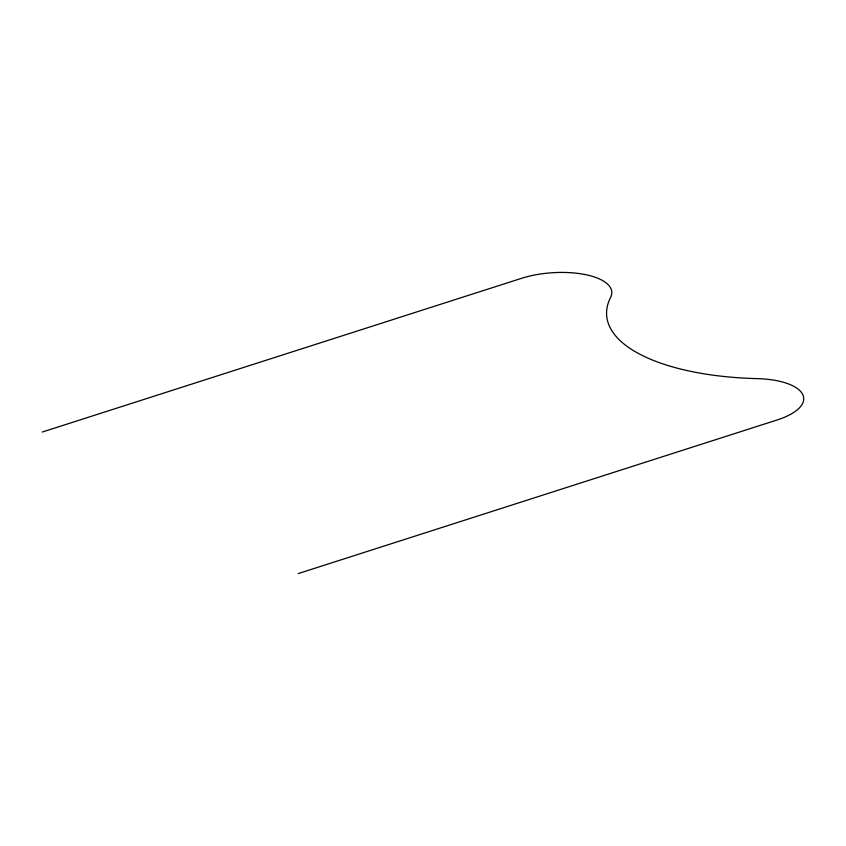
<?xml version="1.0" encoding="UTF-8"?>
<svg xmlns="http://www.w3.org/2000/svg" width="846" height="846" viewBox="0 0 846 846"><rect width="100%" height="100%" fill="white"/><g stroke="black" fill="none" stroke-linecap="round" stroke-linejoin="round"><path stroke-width="1.27" d="M42.3 432.031L521.4 278.366A58.543 23.339 -4 0 1 586.31 274.802A58.543 23.339 -4 0 1 610.569 297.485A189.832 75.696 -4 0 0 757.265 378.627A58.543 23.339 -4 0 1 802.717 394.511A58.543 23.339 -4 0 1 777.294 419.912L298.204 573.588"/></g></svg>
